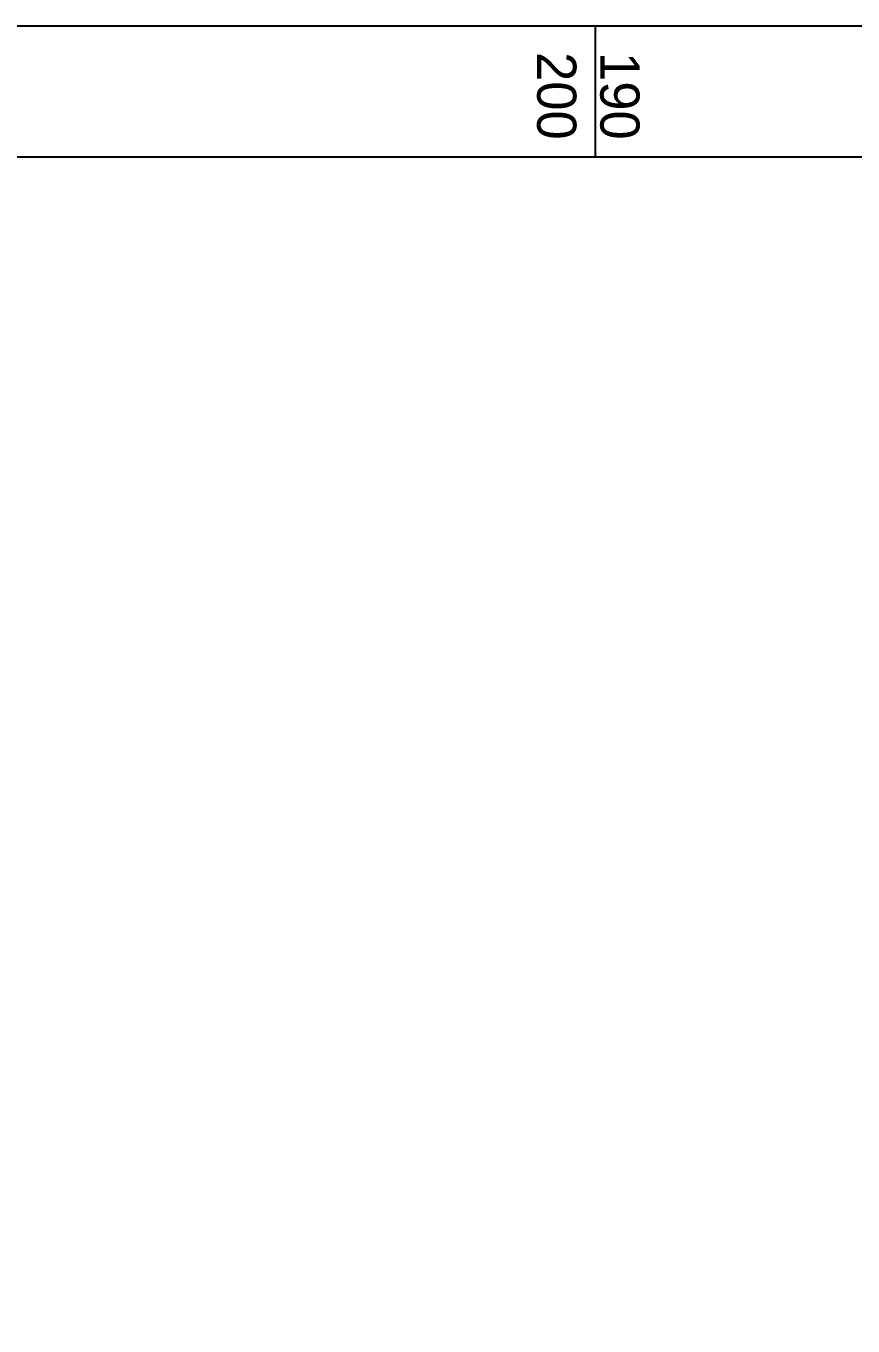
# Model space of a CAD drawing. Extents: x 190024 to 190266, y 665223 to 665488.
# Drawn here: x 190194.56 to 190202.47, y 665475.76 to 665488.19 of the extents above; entities that cross this region are included whole.
import ezdxf

# ---------------------------------------------------------------- set-up
doc = ezdxf.new("R2010")
doc.units = 0
doc.header["$LTSCALE"] = 1.25
doc.layers.add('M1280', color=7, linetype='Continuous')
doc.styles.get("Standard").update_dxf_attribs({"font": 'hebtxt.shx'})

msp = doc.modelspace()

# ---------------------------------------------------------------- linework, layer by layer
at = {"layer": 'M1280'}
msp.add_line((190200, 665488.187), (190200, 665486.937), dxfattribs=at)
msp.add_lwpolyline([(190266.379, 665488.187), (190266.379, 665223.199), (190024.104, 665223.199), (190024.104, 665488.187), (190266.379, 665488.187)], dxfattribs=at)
msp.add_lwpolyline([(190265.129, 665486.937), (190265.129, 665224.449), (190025.354, 665224.449), (190025.354, 665486.937)], close=True, dxfattribs=at)

# ---------------------------------------------------------------- texts
for s, p in [('200', (190199.446, 665487.937)), ('190', (190200.05, 665487.937))]:
    msp.add_text(s, height=0.375, rotation=270, dxfattribs=at).set_placement(p)

doc.saveas('drawing.dxf')
